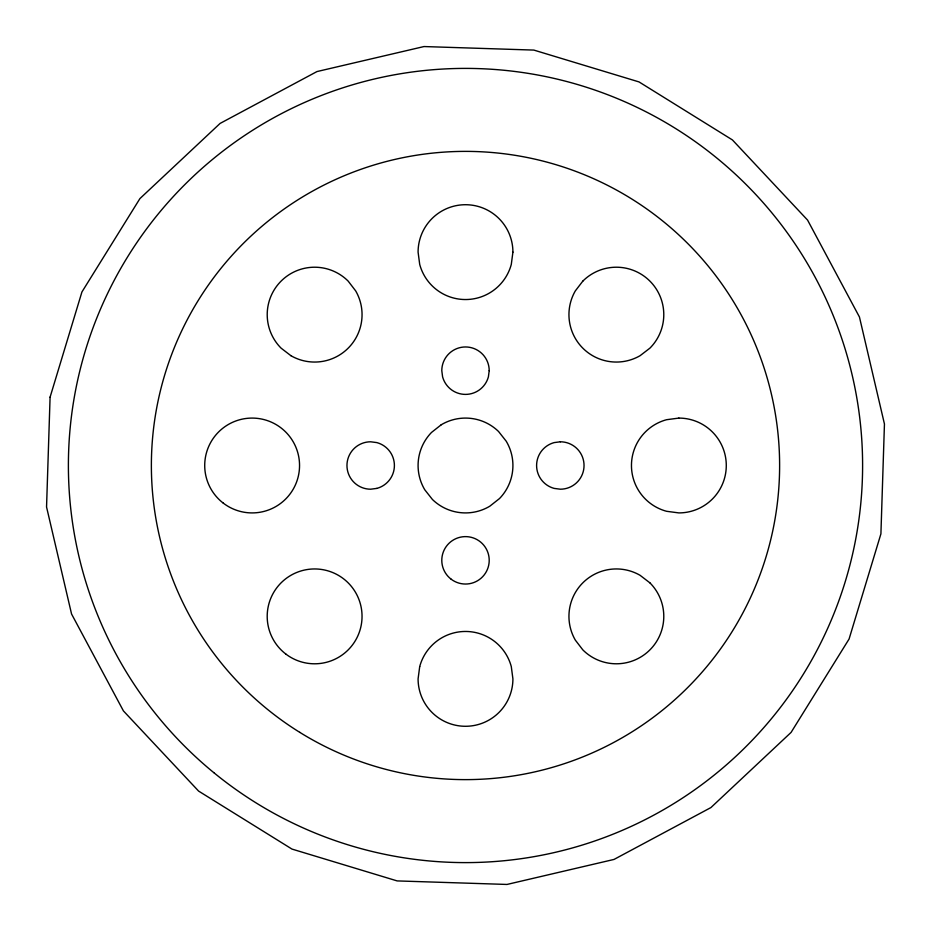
<?xml version="1.0" encoding="UTF-8"?>
<svg xmlns="http://www.w3.org/2000/svg" width="931" height="931" viewBox="0 0 931 931"><rect width="100%" height="100%" fill="white"/><g stroke="black" fill="none" stroke-linecap="round" stroke-linejoin="round"><path stroke-width="1.4" d="M50.088 397.141L46.55 506.988L71.559 614.006L123.427 710.912L198.594 791.082L291.962 849.072L397.141 880.912L506.988 884.45L614.006 859.441L710.912 807.573L791.082 732.406L849.072 639.038L880.912 533.859L884.45 424.012L859.441 316.994L807.573 220.088L732.406 139.918L639.038 81.928L533.859 50.088L424.012 46.55L316.994 71.559L220.088 123.427L139.918 198.594L81.928 291.962L50.088 397.141M419.706 666.596L418.089 678.862A47.411 47.411 0 0 0 465.5 726.285A47.411 47.411 0 0 0 512.911 678.862L511.294 666.596A47.411 47.411 0 0 0 419.706 666.596M489.206 370.666L488.403 376.811A23.706 23.706 0 0 1 442.597 376.811L441.794 370.666A23.706 23.706 0 0 1 465.5 346.96A23.706 23.706 0 0 1 489.206 370.666M512.911 252.138L511.294 264.404A47.411 47.411 0 0 1 419.706 264.404L418.089 252.138A47.411 47.411 0 0 1 465.5 204.715A47.411 47.411 0 0 1 512.911 252.138M582.841 281.104L575.311 290.914A47.411 47.411 0 0 0 640.086 355.689L649.896 348.159A47.411 47.411 0 0 0 649.896 281.104A47.411 47.411 0 0 0 582.841 281.104M441.213 424.78L431.495 432.45A47.411 47.411 0 0 0 424.78 489.787L432.45 499.505A47.411 47.411 0 0 0 489.787 506.22L499.505 498.55A47.411 47.411 0 0 0 506.22 441.213L498.55 431.495A47.411 47.411 0 0 0 441.213 424.78M678.862 418.089L666.596 419.706A47.411 47.411 0 0 0 666.596 511.294L678.862 512.911A47.411 47.411 0 0 0 726.285 465.5A47.411 47.411 0 0 0 678.862 418.089M560.334 441.794L554.189 442.597A23.706 23.706 0 0 0 554.189 488.403L560.334 489.206A23.706 23.706 0 0 0 584.04 465.5A23.706 23.706 0 0 0 560.334 441.794M376.811 488.403L370.666 489.206A23.706 23.706 0 0 1 346.96 465.5A23.706 23.706 0 0 1 370.666 441.794L376.811 442.597A23.706 23.706 0 0 1 376.811 488.403M649.896 582.841L640.086 575.311A47.411 47.411 0 0 0 575.311 640.086L582.841 649.896A47.411 47.411 0 0 0 649.896 649.896A47.411 47.411 0 0 0 649.896 582.841M290.914 355.689L281.104 348.159A47.411 47.411 0 0 1 281.104 281.104A47.411 47.411 0 0 1 348.159 281.104L355.689 290.914A47.411 47.411 0 0 1 290.914 355.689M213.746 772.602A397.095 397.095 0 0 0 857.335 529.972A397.095 397.095 0 0 0 325.419 93.926A397.095 397.095 0 0 0 213.746 772.602M299.77 732.348A314.119 314.119 0 0 0 779.456 475.613A314.119 314.119 0 0 0 317.273 188.551A314.119 314.119 0 0 0 299.77 732.348M451.209 579.245A23.706 23.706 0 0 0 489.031 563.255A23.706 23.706 0 0 0 456.271 538.49A23.706 23.706 0 0 0 451.209 579.245M285.759 653.993A47.411 47.411 0 0 0 361.635 622.56A47.411 47.411 0 0 0 296.477 572.565A47.411 47.411 0 0 0 285.759 653.993M223.265 503.112A47.411 47.411 0 0 0 299.142 471.691A47.411 47.411 0 0 0 233.984 421.696A47.411 47.411 0 0 0 223.265 503.112"/></g></svg>
